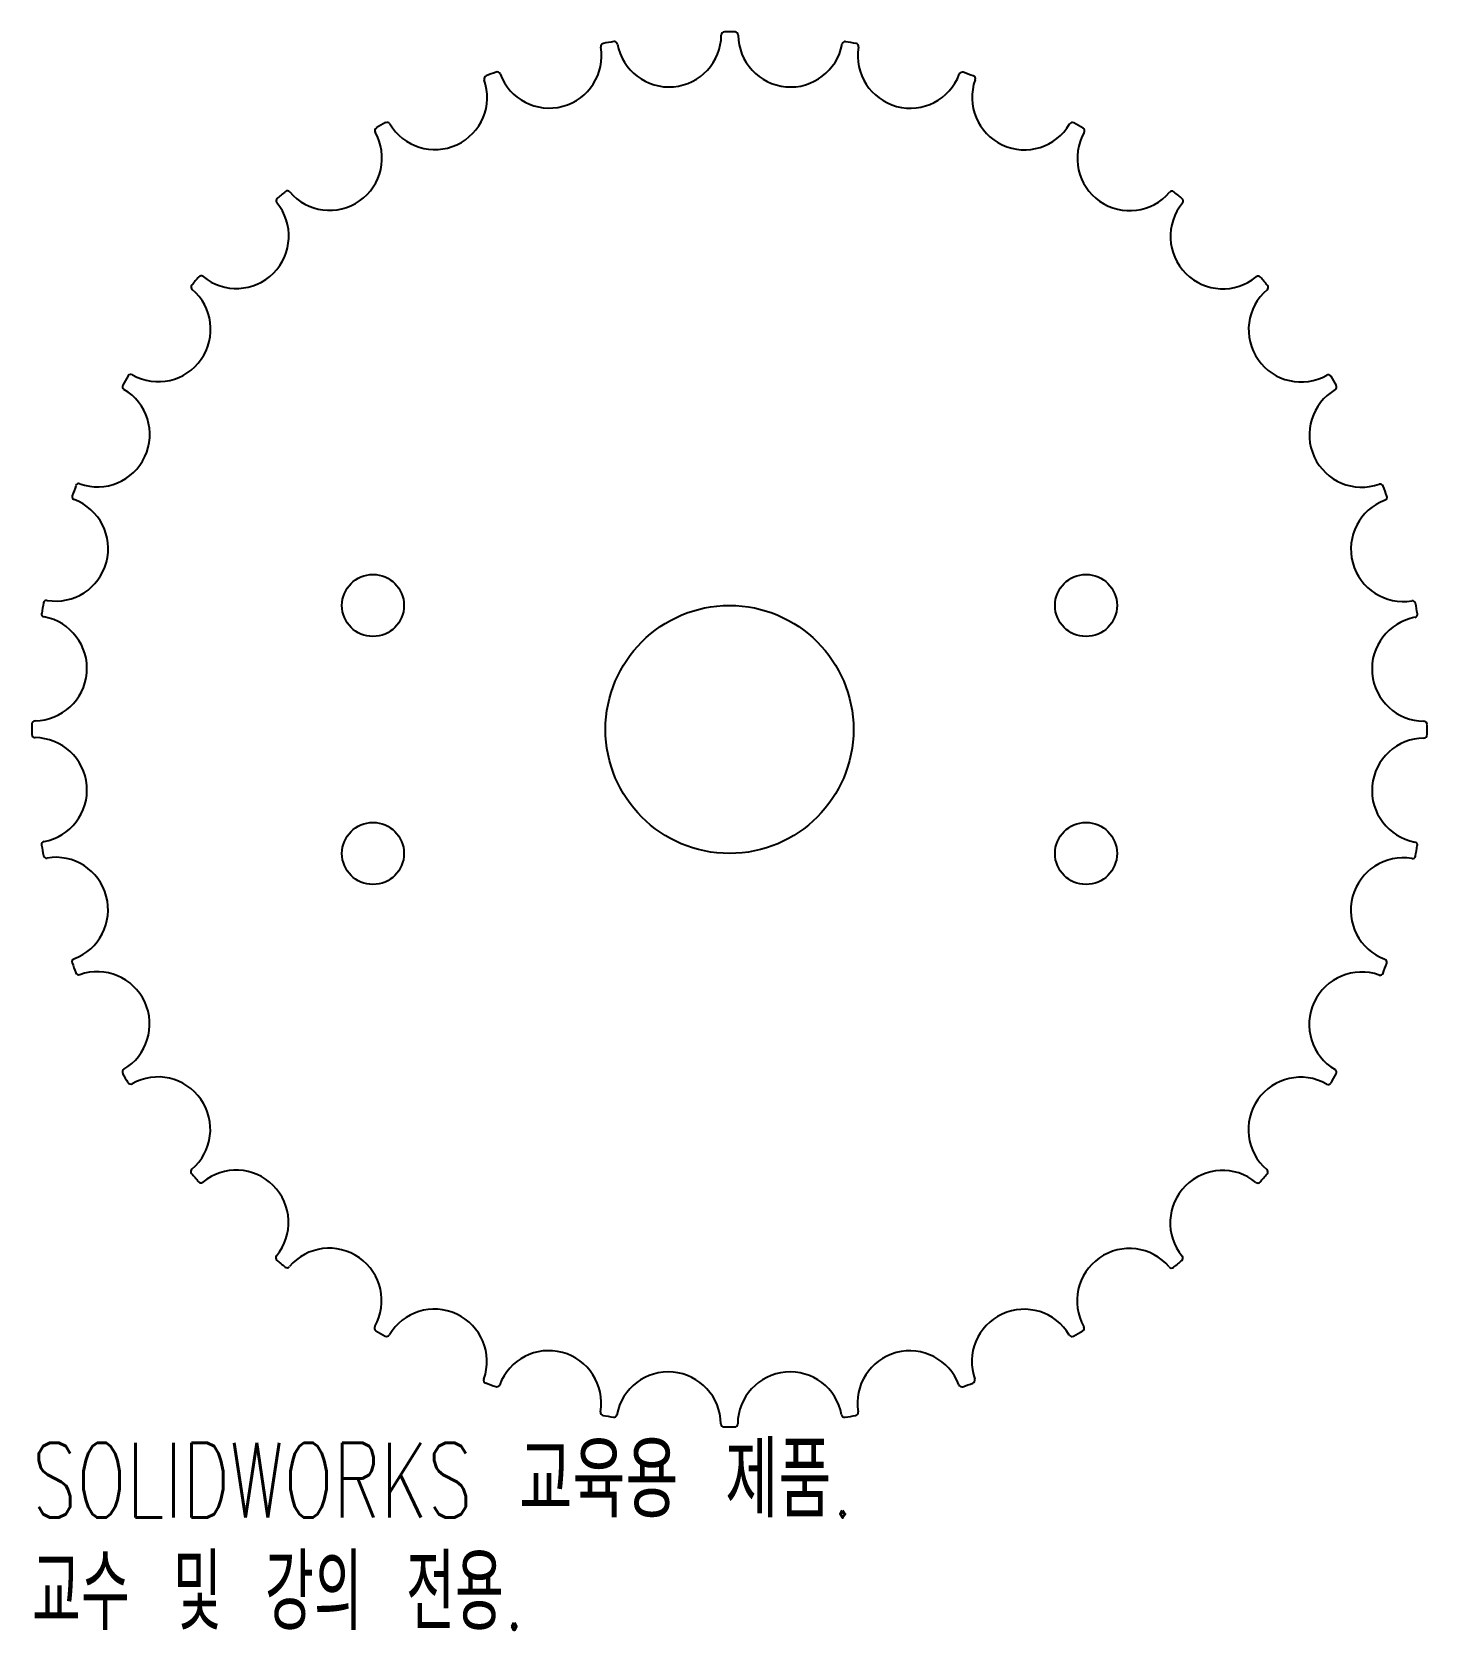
# Model space of a CAD drawing. Header units: millimetres. Extents: x -45 to 45, y -58 to 45.
import ezdxf

# ---------------------------------------------------------------- set-up
doc = ezdxf.new("R2010")
doc.units = ezdxf.units.MM
doc.styles.add('SLDTEXTSTYLE0', font='TXT', dxfattribs={"width": 0.7, "bigfont": 'bigfont'})
doc.styles.add('SLDTEXTSTYLE1', font='TXT', dxfattribs={"width": 0.645455, "bigfont": 'bigfont'})

msp = doc.modelspace()

# ---------------------------------------------------------------- linework, layer by layer
at = {"color": 7, "linetype": 'Continuous', "lineweight": 25}
for centre, radius in [((-23, 8), 2), ((23, 8), 2), ((0, 0), 8), ((-23, -8), 2), ((23, -8), 2)]:
    msp.add_circle(centre, radius, dxfattribs=at)
for centre, radius, start, end in [((0, 0), 45, 99.5449, 100.4201), ((-7.43, 44.18), 0.2, 10.4637, 99.5449), ((-3.91, 44.83), 3.38, 190.4637, 359.5013), ((-0.33, 44.8), 0.2, 90.4201, 179.5013), ((0, 0), 45, 89.5449, 90.4201), ((0.36, 44.8), 0.2, 0.4637, 89.5449), ((3.94, 44.83), 3.38, 180.4637, 349.5013), ((7.46, 44.18), 0.2, 80.4201, 169.5013), ((0, 0), 45, 79.5449, 80.4201), ((-11.63, 43.47), 3.38, 200.4637, 9.5013), ((-8.1, 44.06), 0.2, 100.4201, 189.5013), ((8.13, 44.06), 0.2, 350.4637, 79.5449), ((11.66, 43.46), 3.38, 170.4637, 339.5013), ((0, 0), 45, 109.5449, 110.4201), ((-14.99, 42.22), 0.2, 20.4637, 109.5449), ((15.01, 42.21), 0.2, 70.4201, 159.5013), ((0, 0), 45, 69.5449, 70.4201), ((-19.01, 40.79), 3.38, 210.4637, 19.5013), ((-15.63, 41.98), 0.2, 110.4201, 199.5013), ((19.03, 40.78), 3.38, 160.4637, 329.5013), ((15.66, 41.98), 0.2, 340.4637, 69.5449), ((-25.8, 36.87), 3.38, 220.4637, 29.5013), ((-22.68, 38.63), 0.2, 120.4201, 209.5013), ((0, 0), 45, 119.5449, 120.4201), ((-22.09, 38.97), 0.2, 30.4637, 119.5449), ((22.11, 38.96), 0.2, 60.4201, 149.5013), ((0, 0), 45, 59.5449, 60.4201), ((25.82, 36.85), 3.38, 150.4637, 319.5013), ((22.71, 38.62), 0.2, 330.4637, 59.5449), ((-29.05, 34.11), 0.2, 130.4201, 219.5013), ((0, 0), 45, 129.5449, 130.4201), ((-28.52, 34.55), 0.2, 40.4637, 129.5449), ((28.54, 34.53), 0.2, 50.4201, 139.5013), ((0, 0), 45, 49.5449, 50.4201), ((29.07, 34.09), 0.2, 320.4637, 49.5449), ((-31.81, 31.83), 3.38, 230.4637, 39.5013), ((31.83, 31.81), 3.38, 140.4637, 309.5013), ((0, 0), 45, 139.5449, 140.4201), ((-34.09, 29.07), 0.2, 50.4637, 139.5449), ((34.11, 29.05), 0.2, 40.4201, 129.5013), ((0, 0), 45, 39.5449, 40.4201), ((-36.85, 25.82), 3.38, 240.4637, 49.5013), ((-34.53, 28.54), 0.2, 140.4201, 229.5013), ((36.87, 25.8), 3.38, 130.4637, 299.5013), ((34.55, 28.52), 0.2, 310.4637, 39.5449), ((0, 0), 45, 149.5449, 150.4201), ((-38.62, 22.71), 0.2, 60.4637, 149.5449), ((38.63, 22.68), 0.2, 30.4201, 119.5013), ((0, 0), 45, 29.5449, 30.4201), ((-40.78, 19.03), 3.38, 250.4637, 59.5013), ((-38.96, 22.11), 0.2, 150.4201, 239.5013), ((40.79, 19.01), 3.38, 120.4637, 289.5013), ((38.97, 22.09), 0.2, 300.4637, 29.5449), ((0, 0), 45, 159.5449, 160.4201), ((-41.98, 15.66), 0.2, 70.4637, 159.5449), ((41.98, 15.63), 0.2, 20.4201, 109.5013), ((0, 0), 45, 19.5449, 20.4201), ((-43.46, 11.66), 3.38, 260.4637, 69.5013), ((-42.21, 15.01), 0.2, 160.4201, 249.5013), ((43.47, 11.63), 3.38, 110.4637, 279.5013), ((42.22, 14.99), 0.2, 290.4637, 19.5449), ((-44.06, 8.13), 0.2, 80.4637, 169.5449), ((44.06, 8.1), 0.2, 10.4201, 99.5013), ((-44.83, 3.94), 3.38, 270.4637, 79.5013), ((-44.18, 7.46), 0.2, 170.4201, 259.5013), ((0, 0), 45, 169.5449, 170.4201), ((44.83, 3.91), 3.38, 100.4637, 269.5013), ((44.18, 7.43), 0.2, 280.4637, 9.5449), ((0, 0), 45, 9.5449, 10.4201), ((-44.8, 0.36), 0.2, 90.4637, 179.5449), ((0, 0), 45, 179.5449, 180.4201), ((44.8, 0.33), 0.2, 0.4201, 89.5013), ((0, 0), 45, 359.5449, 0.4201), ((-44.8, -0.33), 0.2, 180.4201, 269.5013), ((-44.83, -3.91), 3.38, 280.4637, 89.5013), ((44.83, -3.94), 3.38, 90.4637, 259.5013), ((44.8, -0.36), 0.2, 270.4637, 359.5449), ((-44.18, -7.43), 0.2, 100.4637, 189.5449), ((0, 0), 45, 189.5449, 190.4201), ((-44.06, -8.1), 0.2, 190.4201, 279.5013), ((44.06, -8.13), 0.2, 260.4637, 349.5449), ((44.18, -7.46), 0.2, 350.4201, 79.5013), ((0, 0), 45, 349.5449, 350.4201), ((-43.47, -11.63), 3.38, 290.4637, 99.5013), ((43.46, -11.66), 3.38, 80.4637, 249.5013), ((-42.22, -14.99), 0.2, 110.4637, 199.5449), ((0, 0), 45, 199.5449, 200.4201), ((0, 0), 45, 339.5449, 340.4201), ((42.21, -15.01), 0.2, 340.4201, 69.5013), ((-41.98, -15.63), 0.2, 200.4201, 289.5013), ((-40.79, -19.01), 3.38, 300.4637, 109.5013), ((40.78, -19.03), 3.38, 70.4637, 239.5013), ((41.98, -15.66), 0.2, 250.4637, 339.5449), ((-38.97, -22.09), 0.2, 120.4637, 209.5449), ((0, 0), 45, 209.5449, 210.4201), ((-36.87, -25.8), 3.38, 310.4637, 119.5013), ((36.85, -25.82), 3.38, 60.4637, 229.5013), ((0, 0), 45, 329.5449, 330.4201), ((38.96, -22.11), 0.2, 330.4201, 59.5013), ((-38.63, -22.68), 0.2, 210.4201, 299.5013), ((38.62, -22.71), 0.2, 240.4637, 329.5449), ((-34.55, -28.52), 0.2, 130.4637, 219.5449), ((0, 0), 45, 219.5449, 220.4201), ((-31.83, -31.81), 3.38, 320.4637, 129.5013), ((31.81, -31.83), 3.38, 50.4637, 219.5013), ((0, 0), 45, 319.5449, 320.4201), ((34.53, -28.54), 0.2, 320.4201, 49.5013), ((-34.11, -29.05), 0.2, 220.4201, 309.5013), ((34.09, -29.07), 0.2, 230.4637, 319.5449), ((-29.07, -34.09), 0.2, 140.4637, 229.5449), ((-25.82, -36.85), 3.38, 330.4637, 139.5013), ((25.8, -36.87), 3.38, 40.4637, 209.5013), ((29.05, -34.11), 0.2, 310.4201, 39.5013), ((0, 0), 45, 229.5449, 230.4201), ((-28.54, -34.53), 0.2, 230.4201, 319.5013), ((28.52, -34.55), 0.2, 220.4637, 309.5449), ((0, 0), 45, 309.5449, 310.4201), ((-19.03, -40.78), 3.38, 340.4637, 149.5013), ((19.01, -40.79), 3.38, 30.4637, 199.5013), ((-22.71, -38.62), 0.2, 150.4637, 239.5449), ((0, 0), 45, 239.5449, 240.4201), ((-22.11, -38.96), 0.2, 240.4201, 329.5013), ((22.09, -38.97), 0.2, 210.4637, 299.5449), ((0, 0), 45, 299.5449, 300.4201), ((22.68, -38.63), 0.2, 300.4201, 29.5013), ((-11.66, -43.46), 3.38, 350.4637, 159.5013), ((11.63, -43.47), 3.38, 20.4637, 189.5013), ((-15.66, -41.98), 0.2, 160.4637, 249.5449), ((0, 0), 45, 249.5449, 250.4201), ((-3.94, -44.83), 3.38, 0.4637, 169.5013), ((3.91, -44.83), 3.38, 10.4637, 179.5013), ((0, 0), 45, 289.5449, 290.4201), ((15.63, -41.98), 0.2, 290.4201, 19.5013), ((-15.01, -42.21), 0.2, 250.4201, 339.5013), ((14.99, -42.22), 0.2, 200.4637, 289.5449), ((-8.13, -44.06), 0.2, 170.4637, 259.5449), ((0, 0), 45, 259.5449, 260.4201), ((-7.46, -44.18), 0.2, 260.4201, 349.5013), ((7.43, -44.18), 0.2, 190.4637, 279.5449), ((0, 0), 45, 279.5449, 280.4201), ((8.1, -44.06), 0.2, 280.4201, 9.5013), ((-0.36, -44.8), 0.2, 180.4637, 269.5449), ((0, 0), 45, 269.5449, 270.4201), ((0.33, -44.8), 0.2, 270.4201, 359.5013)]:
    msp.add_arc(centre, radius, start, end, dxfattribs=at)

# ---------------------------------------------------------------- texts
at = {"color": 7, "linetype": 'Continuous', "char_height": 4.8336, "attachment_point": 1}
for s, insert, style in [('SOLIDWORKS 교육용 제품.', (-45, -46.02), 'SLDTEXTSTYLE0'), ('교수 및 강의 전용.', (-45, -53.27), 'SLDTEXTSTYLE1')]:
    msp.add_mtext(s, dxfattribs=dict(at, insert=insert, style=style))

doc.saveas('drawing.dxf')
